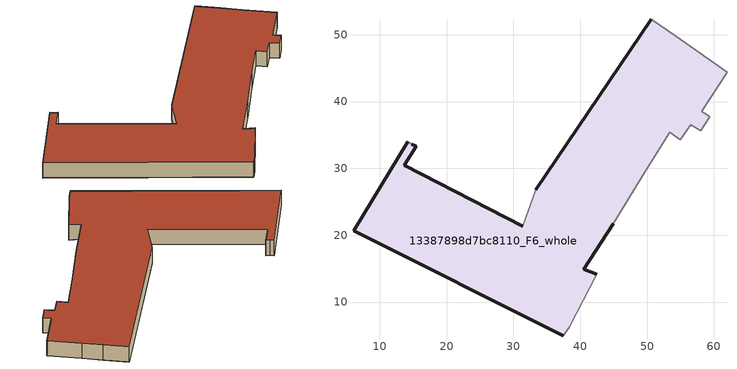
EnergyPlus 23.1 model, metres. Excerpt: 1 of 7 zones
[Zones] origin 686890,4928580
13387898d7bc8110_F6_whole
 floor to 13387898d7bc8110_F5_whole (EU_floor_Construction): 42.44,14.16 40.48,14.92 44.92,21.74 49.6,29.39 53.38,35.38 54.92,34.25 56.53,36.54 58.01,35.6 59.35,37.75 58.15,38.56 61.94,44.38 57.17,47.71 54.19,49.85 50.6,52.31 33.35,26.83 31.42,21.34 13.65,30.5 15.44,33.32 14.81,33.6 14.19,33.96 6.07,20.64 37.46,4.96 38.31,6.27 z18
 wall outside (EU_wall_Construction): 33.35,26.83 50.6,52.31 / 44.93,21.74 40.48,14.92 42.44,14.16 / 37.46,4.96 6.07,20.64 14.19,33.96 / 14.81,33.6 15.44,33.32 13.65,30.5 31.42,21.34 z18:21
 wall adiabatic (EU_wall_Construction): 31.42,21.34 33.35,26.83 / 50.6,52.31 54.19,49.85 57.17,47.71 61.94,44.38 58.15,38.56 59.35,37.75 58.02,35.6 56.54,36.54 54.92,34.25 53.39,35.38 49.6,29.39 44.93,21.74 / 42.44,14.16 38.31,6.27 37.46,4.96 / 14.19,33.96 14.81,33.6 z18:21
 roof outside (EU_roof_Construction): 57.17,47.71 61.94,44.38 58.15,38.56 59.35,37.75 58.02,35.6 56.54,36.54 54.92,34.25 53.39,35.38 49.6,29.39 44.93,21.74 40.48,14.92 42.44,14.16 38.31,6.27 37.46,4.96 6.07,20.64 14.19,33.96 14.81,33.6 15.44,33.32 13.65,30.5 31.42,21.34 33.35,26.83 50.6,52.31 54.19,49.85 z21
[Building]
EU S2 Campaign: North Axis=0; Terrain=City; Solar Distribution=FullExterior
[Site:Location]
Bologna: Latitude=44.5; Longitude=11.25; Time Zone=1; Elevation=37
[SizingPeriod:WeatherFileDays]
AnnualSizingPeriod: Begin Month=1; Begin Day of Month=1; End Month=12; End Day of Month=31; Day of Week for Start Day=Monday; Use Weather File Daylight Saving Period=No; Use Weather File Rain and Snow Indicators=No
[MATERIAL]
EU_InternalMass_Material: Roughness=MediumRough; Thickness=0.1; Conductivity=1; Density=1800; Specific Heat=900; Thermal Absorptance=0.9; Solar Absorptance=0.7; Visible Absorptance=0.7
[MATERIAL:NOMASS] Roughness=MediumRough; Thermal Absorptance=0.9; Solar Absorptance=0.7; Visible Absorptance=0.7
Name | Thermal Resistance
EU_wall_NoMass | 0.779417
EU_roof_NoMass | 0.435466
EU_floor_NoMass | 0.588222
[CONSTRUCTION]
EU_wall_Construction: EU_wall_NoMass
EU_roof_Construction: EU_roof_NoMass
EU_floor_Construction: EU_floor_NoMass
EU_InternalMass_Construction: EU_InternalMass_Material
[ZONE]
13387898d7bc8110_F6_whole: Type=1; Multiplier=1; Ceiling Height=autocalculate; Volume=2628.86; Floor Area=autocalculate; Part of Total Floor Area=Yes
[INTERNALMASS]
13387898d7bc8110_F6_whole_EU_InternalMass: Construction=EU_InternalMass_Construction; Zone or ZoneList=13387898d7bc8110_F6_whole; Surface Area=876.285
[OTHEREQUIPMENT]
EU_Step8_InternalGain_13387898d7bc8110_F6_whole_f000: Fuel Type=Electricity; Zone or ZoneList or Space or SpaceList=13387898d7bc8110_F6_whole; Schedule=EU_Step8_GainSchedule_13387898d7bc8110_F6_whole_f000; Design Level Calculation Method=Watts/Area; Power per Zone Floor Area=1; Fraction Latent=0; Fraction Radiant=0; Fraction Lost=0; Carbon Dioxide Generation Rate=0; EndUse Subcategory=EU_Step8_InternalGains
[ZONEVENTILATION:DESIGNFLOWRATE]
EU_ConstantAir_13387898d7bc8110_F6_whole: Zone or ZoneList or Space or SpaceList=13387898d7bc8110_F6_whole; Schedule=EU_AlwaysOn; Design Flow Rate Calculation Method=AirChanges/Hour; Air Changes per Hour=0.712058; Ventilation Type=Natural; Fan Pressure Rise=0; Fan Total Efficiency=1; Constant Term Coefficient=1; Temperature Term Coefficient=0; Velocity Term Coefficient=0; Velocity Squared Term Coefficient=0; Minimum Indoor Temperature=-100; Maximum Indoor Temperature=100; Delta Temperature=-100; Minimum Outdoor Temperature=-100; Maximum Outdoor Temperature=100; Maximum Wind Speed=40
[HVACTEMPLATE:ZONE:IDEALLOADSAIRSYSTEM]
13387898d7bc8110_F6_whole: Template Thermostat=EU_HeatOnly_13387898d7bc8110_F6_whole; System Availability Schedule=EU_AlwaysOn; Maximum Heating Supply Air Temperature=50; Minimum Cooling Supply Air Temperature=13; Maximum Heating Supply Air Humidity Ratio=0.0156; Minimum Cooling Supply Air Humidity Ratio=0.0077; Heating Limit=NoLimit; Cooling Limit=NoLimit; Heating Availability Schedule=EU_AlwaysOn; Cooling Availability Schedule=EU_CoolingOff; Dehumidification Control Type=ConstantSensibleHeatRatio; Cooling Sensible Heat Ratio=0.7; Dehumidification Setpoint=60; Humidification Control Type=None; Humidification Setpoint=30; Outdoor Air Method=None; Outdoor Air Flow Rate per Person=0.00944; Outdoor Air Flow Rate per Zone Floor Area=0; Outdoor Air Flow Rate per Zone=0; Demand Controlled Ventilation Type=None; Outdoor Air Economizer Type=NoEconomizer; Heat Recovery Type=None; Sensible Heat Recovery Effectiveness=0.7; Latent Heat Recovery Effectiveness=0.65
[SIZING:ZONE]
13387898d7bc8110_F6_whole: Zone Cooling Design Supply Air Temperature Input Method=SupplyAirTemperature; Zone Cooling Design Supply Air Temperature=13; Zone Heating Design Supply Air Temperature Input Method=SupplyAirTemperature; Zone Heating Design Supply Air Temperature=50; Zone Cooling Design Supply Air Humidity Ratio=0.008; Zone Heating Design Supply Air Humidity Ratio=0.008; Cooling Design Air Flow Method=DesignDay; Cooling Design Air Flow Rate=0; Cooling Minimum Air Flow per Zone Floor Area=0.000762; Cooling Minimum Air Flow=0; Cooling Minimum Air Flow Fraction=0.2; Heating Design Air Flow Method=DesignDay; Heating Design Air Flow Rate=0; Heating Maximum Air Flow per Zone Floor Area=0.002032; Heating Maximum Air Flow=0.141576; Heating Maximum Air Flow Fraction=0.3; Account for Dedicated Outdoor Air System=No; Dedicated Outdoor Air System Control Strategy=NeutralSupplyAir; Dedicated Outdoor Air Low Setpoint Temperature for Design=autosize; Dedicated Outdoor Air High Setpoint Temperature for Design=autosize; Zone Load Sizing Method=Sensible Load Only No Latent Load; Zone Latent Cooling Design Supply Air Humidity Ratio Input Method=HumidityRatioDifference; Zone Cooling Design Supply Air Humidity Ratio Difference=0.005; Zone Latent Heating Design Supply Air Humidity Ratio Input Method=HumidityRatioDifference; Zone Humidification Design Supply Air Humidity Ratio Difference=0.005
[SCHEDULE:CONSTANT]
Name | Hourly Value
EU_AlwaysOn | 1
EU_CoolingOff | 0
[SCHEDULE:FILE]
EU_Step8_GainSchedule_13387898d7bc8110_F6_whole_f000: File=../../schedules/13387898d7bc8110/13387898d7bc8110_F6_whole_f000_gain.csv; Column Number=1; Rows to Skip at Top=0; Number of Hours of Data=8760; Column Separator=Comma; Interpolate to Timestep=No; Minutes per Item=60; Adjust Schedule for Daylight Savings=Yes
